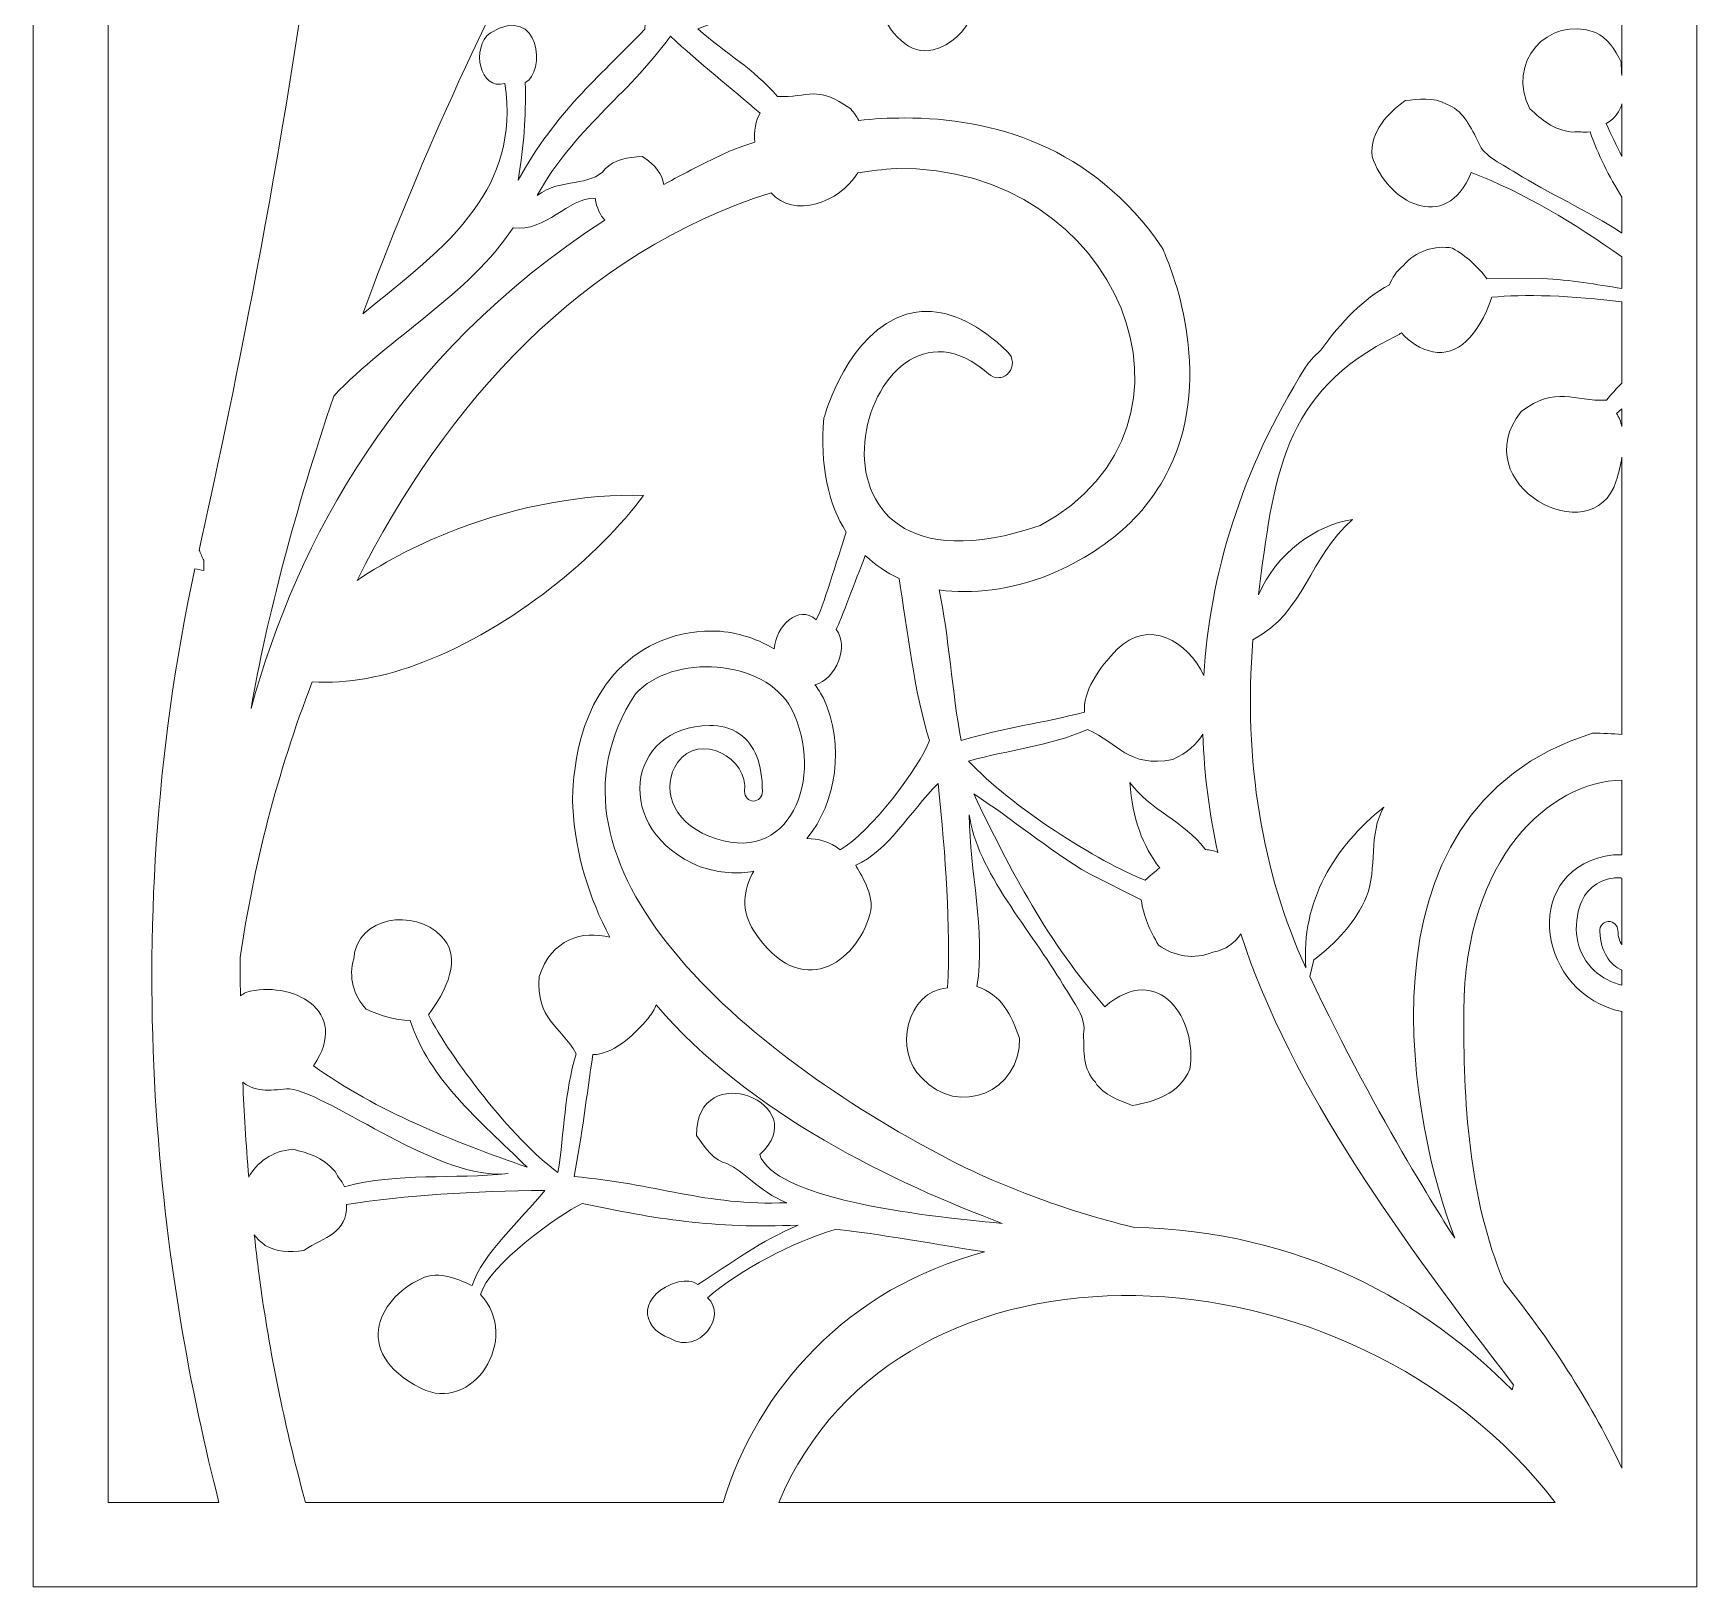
# Model space of a CAD drawing. Header units: centimetres. Extents: x -9.9 to 10.2, y -13.8 to 13.7.
# Drawn here: x 0.78 to 10.16, y -13.77 to -5.01 of the extents above; entities that cross this region are included whole.
import ezdxf

# ---------------------------------------------------------------- set-up
doc = ezdxf.new("R2010")
doc.units = ezdxf.units.CM
doc.header["$MEASUREMENT"] = 0
doc.layers.add('layer 1', color=7, linetype='Continuous')

msp = doc.modelspace()

# ---------------------------------------------------------------- linework, layer by layer
at = {"layer": 'layer 1', "color": 242, "lineweight": 9}
for points, knots in [([(0.7762, 13.6521), (0.7762, 13.6521), (10.16182, 13.6521), (10.16182, 13.6521), (10.16182, 13.6521), (10.16182, 13.6521), (10.16182, -13.77468), (10.16182, -13.77468), (10.16182, -13.77468), (10.16182, -13.77468), (0.7762, -13.77468), (0.7762, -13.77468), (0.7762, -13.77468), (0.7762, -13.77468), (0.7762, 13.6521), (0.7762, 13.6521)], [0, 0, 0, 0, 0.2, 0.2, 0.2, 0.2, 0.4, 0.4, 0.4, 0.4, 0.6, 0.6, 0.6, 0.6, 1, 1, 1, 1]), ([(1.19857, 0.51427), (1.19857, 0.51427), (1.19857, -0.26842), (1.19857, -0.26842), (1.19857, -0.26842), (1.24425, -0.3226), (1.28282, -0.38294), (1.31422, -0.44937), (1.31422, -0.44937), (1.52409, -0.88163), (1.34252, -1.4105), (1.33438, -1.42868), (1.33438, -1.42868), (1.29899, -1.55051), (1.25315, -1.65803), (1.19857, -1.7522), (1.19857, -1.7522), (1.19857, -1.7522), (1.19857, -13.29964), (1.19857, -13.29964), (1.19857, -13.29964), (1.19857, -13.29964), (1.82391, -13.29964), (1.82391, -13.29964), (1.82391, -13.29964), (1.50865, -12.07218), (1.22672, -10.1599), (1.68842, -8.0291), (1.68842, -8.0291), (1.70489, -8.03215), (1.72129, -8.03501), (1.73815, -8.03744), (1.73815, -8.03744), (1.73815, -8.03744), (1.73815, -7.98089), (1.73815, -7.98089), (1.73815, -7.98089), (1.72899, -7.96143), (1.72041, -7.94209), (1.71207, -7.92264), (1.71207, -7.92264), (1.87464, -7.18801), (2.19005, -5.72336), (2.39786, -4.07704), (2.39786, -4.07704), (2.26647, -4.00017), (2.14906, -3.88439), (2.04745, -3.74722), (2.04745, -3.74722), (1.78733, -3.39603), (1.6308, -2.90412), (1.60878, -2.56733), (1.60878, -2.56733), (1.83466, -2.7003), (2.06148, -2.90875), (2.2446, -3.15597), (2.2446, -3.15597), (2.32807, -3.26867), (2.40249, -3.38939), (2.46362, -3.51458), (2.46362, -3.51458), (2.51607, -3.02571), (2.55693, -2.52666), (2.57978, -2.03093), (2.57978, -2.03093), (2.63044, -0.93143), (1.9839, 0.01297), (1.19857, 0.51427)], [0, 0, 0, 0, 0.0555556, 0.0555556, 0.0555556, 0.0555556, 0.1111111, 0.1111111, 0.1111111, 0.1111111, 0.1666667, 0.1666667, 0.1666667, 0.1666667, 0.2222222, 0.2222222, 0.2222222, 0.2222222, 0.2777778, 0.2777778, 0.2777778, 0.2777778, 0.3333333, 0.3333333, 0.3333333, 0.3333333, 0.3888889, 0.3888889, 0.3888889, 0.3888889, 0.4444444, 0.4444444, 0.4444444, 0.4444444, 0.5, 0.5, 0.5, 0.5, 0.5555556, 0.5555556, 0.5555556, 0.5555556, 0.6111111, 0.6111111, 0.6111111, 0.6111111, 0.6666667, 0.6666667, 0.6666667, 0.6666667, 0.7222222, 0.7222222, 0.7222222, 0.7222222, 0.7777778, 0.7777778, 0.7777778, 0.7777778, 0.8333333, 0.8333333, 0.8333333, 0.8333333, 0.8888889, 0.8888889, 0.8888889, 0.8888889, 1, 1, 1, 1]), ([(3.76349, -4.10132), (3.31445, -4.92991), (2.9328, -5.78492), (2.63515, -6.59039), (2.63515, -6.59039), (2.86071, -6.40314), (3.10282, -6.22539), (3.26383, -6.00128), (3.26383, -6.00128), (3.40167, -5.80944), (3.48016, -5.59122), (3.43771, -5.28903), (3.43771, -5.28903), (3.29505, -5.33288), (3.24302, -5.08647), (3.35524, -5.00307), (3.35524, -5.00307), (3.64282, -4.83434), (3.66577, -5.23339), (3.55184, -5.28325), (3.55184, -5.28325), (3.55696, -5.49203), (3.54497, -5.62758), (3.51209, -5.83494), (3.51209, -5.83494), (3.73481, -5.43817), (3.94897, -5.27271), (4.22661, -4.98336), (4.22661, -4.98336), (4.24002, -4.83862), (4.2104, -4.37988), (4.09839, -4.25875), (4.09839, -4.25875), (3.95066, -4.28818), (3.82761, -4.20984), (3.76349, -4.10132)], [0, 0, 0, 0, 0.1, 0.1, 0.1, 0.1, 0.2, 0.2, 0.2, 0.2, 0.3, 0.3, 0.3, 0.3, 0.4, 0.4, 0.4, 0.4, 0.5, 0.5, 0.5, 0.5, 0.6, 0.6, 0.6, 0.6, 0.7, 0.7, 0.7, 0.7, 0.8, 0.8, 0.8, 0.8, 1, 1, 1, 1]), ([(7.38023, -8.63023), (7.41503, -8.07021), (7.58671, -7.47886), (7.9544, -6.89049), (7.9544, -6.89049), (7.96602, -6.87108), (8.00355, -6.82838), (8.04109, -6.79463), (8.04109, -6.79463), (8.15784, -6.63211), (8.28041, -6.50377), (8.42829, -6.42657), (8.42829, -6.42657), (8.44171, -6.38629), (8.46731, -6.34856), (8.5076, -6.31686), (8.5076, -6.31686), (8.57391, -6.2359), (8.68523, -6.20104), (8.78428, -6.21841), (8.78428, -6.21841), (8.86243, -6.26553), (8.92635, -6.32004), (8.97764, -6.39185), (8.97764, -6.39185), (8.97764, -6.39185), (9.28981, -6.38921), (9.28981, -6.38921), (9.28981, -6.38921), (9.45135, -6.39917), (9.59597, -6.42327), (9.73944, -6.44654), (9.73944, -6.44654), (9.73944, -6.44654), (9.73944, -6.26739), (9.73944, -6.26739), (9.73944, -6.26739), (9.47225, -6.07851), (9.19136, -5.90745), (8.88952, -5.79199), (8.88952, -5.79199), (8.74497, -6.14687), (8.41073, -5.95553), (8.33058, -5.70111), (8.33058, -5.70111), (8.31777, -5.55561), (8.4203, -5.45843), (8.51642, -5.38579), (8.51642, -5.38579), (8.58895, -5.37911), (8.67785, -5.36345), (8.75002, -5.40646), (8.75002, -5.40646), (8.83929, -5.43672), (8.88019, -5.52542), (8.92363, -5.60677), (8.92363, -5.60677), (8.95268, -5.69811), (9.03924, -5.72888), (9.14498, -5.79559), (9.14498, -5.79559), (9.31537, -5.90306), (9.54891, -6.00895), (9.73944, -6.1338), (9.73944, -6.1338), (9.73944, -6.1338), (9.73944, -5.93076), (9.73944, -5.93076), (9.73944, -5.93076), (9.66827, -5.81303), (9.60349, -5.69229), (9.5605, -5.56132), (9.5605, -5.56132), (9.51294, -5.5686), (9.50517, -5.55671), (9.45828, -5.56421), (9.45828, -5.56421), (9.34652, -5.54775), (9.28842, -5.49402), (9.22053, -5.43227), (9.22053, -5.43227), (9.08392, -5.17882), (9.3183, -4.9011), (9.59129, -5.00187), (9.59129, -5.00187), (9.65497, -5.03067), (9.70198, -5.0952), (9.73496, -5.16905), (9.73496, -5.16905), (9.7352, -5.19502), (9.73721, -5.22014), (9.73944, -5.24441), (9.73944, -5.24441), (9.73944, -5.24441), (9.73944, -4.73069), (9.73944, -4.73069), (9.73944, -4.73069), (8.95619, -4.73641), (8.14817, -4.78511), (7.34808, -4.57079), (7.34808, -4.57079), (7.20447, -4.85445), (6.43334, -4.65429), (6.20947, -4.52887), (6.20947, -4.52887), (6.36981, -4.52074), (6.51769, -4.40885), (6.68359, -4.39612), (6.68359, -4.39612), (6.75125, -4.39148), (6.81644, -4.39724), (6.88149, -4.40294), (6.88149, -4.40294), (6.68241, -4.3632), (6.41813, -4.22958), (6.15042, -4.03691), (6.15042, -4.03691), (6.15033, -4.03937), (6.15022, -4.04184), (6.15006, -4.04433), (6.15006, -4.04433), (6.08039, -4.28789), (5.71351, -4.54594), (5.56734, -4.21269), (5.56734, -4.21269), (5.17589, -4.37448), (4.94735, -4.54745), (4.61639, -4.81449), (4.61639, -4.81449), (4.85492, -4.78406), (4.99851, -4.74461), (5.25678, -4.72177), (5.25678, -4.72177), (5.25678, -4.72177), (5.5532, -4.71642), (5.5532, -4.71642), (5.5532, -4.71642), (5.60009, -4.64694), (5.65941, -4.59356), (5.73239, -4.54688), (5.73239, -4.54688), (5.82599, -4.52788), (5.93255, -4.55817), (5.99754, -4.63334), (5.99754, -4.63334), (6.18503, -4.77297), (6.05587, -5.05331), (5.85276, -5.09956), (5.85276, -5.09956), (5.723, -5.12895), (5.60975, -5.02603), (5.52835, -4.81606), (5.52835, -4.81606), (5.27611, -4.79553), (4.81345, -4.86483), (4.52503, -4.98085), (4.52503, -4.98085), (4.69059, -5.12524), (4.83466, -5.19985), (4.97527, -5.3632), (4.97527, -5.3632), (5.15234, -5.37054), (5.19701, -5.29355), (5.38854, -5.43286), (5.38854, -5.43286), (5.40673, -5.45443), (5.42153, -5.47605), (5.43349, -5.49763), (5.43349, -5.49763), (5.51641, -5.48902), (5.60348, -5.48387), (5.69323, -5.48387), (5.69323, -5.48387), (6.18248, -5.48387), (6.75013, -5.63681), (7.14564, -6.21611), (7.14564, -6.21611), (7.15766, -6.24047), (7.42628, -6.81378), (7.23041, -7.35696), (7.23041, -7.35696), (7.11734, -7.66801), (6.87898, -7.90426), (6.51158, -8.06173), (6.51158, -8.06173), (6.28939, -8.14697), (6.07503, -8.17493), (5.88736, -8.14783), (5.88736, -8.14783), (5.94139, -8.39856), (5.9609, -8.73259), (6.01163, -8.99842), (6.01163, -8.99842), (6.25078, -8.9247), (6.47021, -8.90107), (6.70796, -8.83742), (6.70796, -8.83742), (6.69456, -8.72883), (6.78692, -8.58839), (6.89186, -8.48302), (6.89186, -8.48302), (7.06804, -8.30626), (7.29131, -8.43724), (7.38023, -8.63023)], [0, 0, 0, 0, 0.0192308, 0.0192308, 0.0192308, 0.0192308, 0.0384615, 0.0384615, 0.0384615, 0.0384615, 0.0576923, 0.0576923, 0.0576923, 0.0576923, 0.0769231, 0.0769231, 0.0769231, 0.0769231, 0.0961538, 0.0961538, 0.0961538, 0.0961538, 0.1153846, 0.1153846, 0.1153846, 0.1153846, 0.1346154, 0.1346154, 0.1346154, 0.1346154, 0.1538462, 0.1538462, 0.1538462, 0.1538462, 0.1730769, 0.1730769, 0.1730769, 0.1730769, 0.1923077, 0.1923077, 0.1923077, 0.1923077, 0.2115385, 0.2115385, 0.2115385, 0.2115385, 0.2307692, 0.2307692, 0.2307692, 0.2307692, 0.25, 0.25, 0.25, 0.25, 0.2692308, 0.2692308, 0.2692308, 0.2692308, 0.2884615, 0.2884615, 0.2884615, 0.2884615, 0.3076923, 0.3076923, 0.3076923, 0.3076923, 0.3269231, 0.3269231, 0.3269231, 0.3269231, 0.3461538, 0.3461538, 0.3461538, 0.3461538, 0.3653846, 0.3653846, 0.3653846, 0.3653846, 0.3846154, 0.3846154, 0.3846154, 0.3846154, 0.4038462, 0.4038462, 0.4038462, 0.4038462, 0.4230769, 0.4230769, 0.4230769, 0.4230769, 0.4423077, 0.4423077, 0.4423077, 0.4423077, 0.4615385, 0.4615385, 0.4615385, 0.4615385, 0.4807692, 0.4807692, 0.4807692, 0.4807692, 0.5, 0.5, 0.5, 0.5, 0.5192308, 0.5192308, 0.5192308, 0.5192308, 0.5384615, 0.5384615, 0.5384615, 0.5384615, 0.5576923, 0.5576923, 0.5576923, 0.5576923, 0.5769231, 0.5769231, 0.5769231, 0.5769231, 0.5961538, 0.5961538, 0.5961538, 0.5961538, 0.6153846, 0.6153846, 0.6153846, 0.6153846, 0.6346154, 0.6346154, 0.6346154, 0.6346154, 0.6538462, 0.6538462, 0.6538462, 0.6538462, 0.6730769, 0.6730769, 0.6730769, 0.6730769, 0.6923077, 0.6923077, 0.6923077, 0.6923077, 0.7115385, 0.7115385, 0.7115385, 0.7115385, 0.7307692, 0.7307692, 0.7307692, 0.7307692, 0.75, 0.75, 0.75, 0.75, 0.7692308, 0.7692308, 0.7692308, 0.7692308, 0.7884615, 0.7884615, 0.7884615, 0.7884615, 0.8076923, 0.8076923, 0.8076923, 0.8076923, 0.8269231, 0.8269231, 0.8269231, 0.8269231, 0.8461538, 0.8461538, 0.8461538, 0.8461538, 0.8653846, 0.8653846, 0.8653846, 0.8653846, 0.8846154, 0.8846154, 0.8846154, 0.8846154, 0.9038462, 0.9038462, 0.9038462, 0.9038462, 0.9230769, 0.9230769, 0.9230769, 0.9230769, 0.9423077, 0.9423077, 0.9423077, 0.9423077, 0.9615385, 0.9615385, 0.9615385, 0.9615385, 1, 1, 1, 1]), ([(4.33312, -5.86038), (4.44882, -5.79618), (4.56979, -5.73429), (4.69637, -5.67497), (4.69637, -5.67497), (4.6993, -5.6739), (4.75404, -5.65092), (4.84664, -5.62127), (4.84664, -5.62127), (4.8426, -5.55713), (4.85082, -5.49844), (4.87758, -5.45667), (4.87758, -5.45667), (4.70848, -5.31174), (4.5382, -5.17666), (4.37188, -5.02298), (4.37188, -5.02298), (4.11367, -5.37307), (3.83508, -5.53742), (3.61903, -5.92122), (3.61903, -5.92122), (3.75592, -5.82014), (3.91942, -5.87525), (4.00389, -5.77189), (4.00389, -5.77189), (4.05093, -5.72144), (4.1317, -5.70417), (4.21144, -5.70076), (4.21144, -5.70076), (4.28984, -5.74871), (4.32571, -5.80515), (4.33312, -5.86038)], [0, 0, 0, 0, 0.1111111, 0.1111111, 0.1111111, 0.1111111, 0.2222222, 0.2222222, 0.2222222, 0.2222222, 0.3333333, 0.3333333, 0.3333333, 0.3333333, 0.4444444, 0.4444444, 0.4444444, 0.4444444, 0.5555556, 0.5555556, 0.5555556, 0.5555556, 0.6666667, 0.6666667, 0.6666667, 0.6666667, 0.7777778, 0.7777778, 0.7777778, 0.7777778, 1, 1, 1, 1]), ([(9.73944, -5.70103), (9.73944, -5.70103), (9.73944, -5.40368), (9.73944, -5.40368), (9.73944, -5.40368), (9.72886, -5.44529), (9.70393, -5.48281), (9.65113, -5.5159), (9.65113, -5.5159), (9.67854, -5.57669), (9.70805, -5.63844), (9.73944, -5.70103)], [0, 0, 0, 0, 0.25, 0.25, 0.25, 0.25, 0.5, 0.5, 0.5, 0.5, 1, 1, 1, 1]), ([(4.02993, -10.10823), (3.91156, -9.88657), (3.83577, -9.64214), (3.82042, -9.37333), (3.82042, -9.37333), (3.8179, -9.35521), (3.80228, -8.90567), (4.05228, -8.6259), (4.05228, -8.6259), (4.18073, -8.48146), (4.36722, -8.37998), (4.60803, -8.37998), (4.60803, -8.37998), (4.72519, -8.37998), (4.84825, -8.41717), (4.95716, -8.48033), (4.95716, -8.48033), (4.96326, -8.3552), (5.09413, -8.22549), (5.1929, -8.31663), (5.1929, -8.31663), (5.2273, -8.26486), (5.31397, -7.96567), (5.36326, -7.82237), (5.36326, -7.82237), (5.26208, -7.66254), (5.21319, -7.44675), (5.23751, -7.17723), (5.23751, -7.17723), (5.24152, -7.15714), (5.37691, -6.68672), (5.70398, -6.59183), (5.70398, -6.59183), (5.74099, -6.58135), (5.77845, -6.57607), (5.81681, -6.57607), (5.81681, -6.57607), (5.96186, -6.57607), (6.115, -6.65186), (6.27342, -6.80374), (6.27342, -6.80374), (6.30757, -6.83611), (6.30954, -6.88851), (6.27933, -6.92291), (6.27933, -6.92291), (6.2633, -6.94111), (6.24144, -6.95026), (6.21974, -6.95026), (6.21974, -6.95026), (6.20067, -6.95026), (6.18139, -6.94308), (6.16626, -6.92901), (6.16626, -6.92901), (5.45799, -6.29261), (4.91451, -8.30618), (6.45702, -7.78458), (6.45702, -7.78458), (7.49974, -7.21952), (6.90308, -5.7499), (5.64439, -5.76828), (5.64439, -5.76828), (5.57103, -5.77456), (5.49889, -5.78322), (5.42782, -5.79396), (5.42782, -5.79396), (5.32424, -5.96404), (5.06692, -6.05165), (4.93939, -5.9065), (4.93939, -5.9065), (3.87434, -6.2409), (3.10428, -7.094), (2.60278, -8.09458), (2.60278, -8.09458), (2.77515, -7.97866), (2.96554, -7.88228), (3.162, -7.80702), (3.162, -7.80702), (3.51819, -7.67057), (3.89425, -7.60375), (4.21902, -7.61523), (4.21902, -7.61523), (3.97158, -7.9527), (3.48013, -8.36272), (2.97415, -8.55656), (2.97415, -8.55656), (2.76341, -8.63731), (2.5501, -8.68064), (2.35065, -8.66583), (2.35065, -8.66583), (2.152, -9.18041), (2.01747, -9.7141), (1.94413, -10.22227), (1.94413, -10.22227), (1.94379, -10.27918), (1.94384, -10.35271), (1.94485, -10.43968), (1.94485, -10.43968), (1.95461, -10.43254), (1.9651, -10.42589), (1.97643, -10.41978), (1.97643, -10.41978), (2.23134, -10.34724), (2.57275, -10.52), (2.35729, -10.83388), (2.35729, -10.83388), (2.71717, -11.09243), (3.14314, -11.25999), (3.56313, -11.40669), (3.56313, -11.40669), (3.28477, -11.13565), (3.01072, -10.9105), (2.90317, -10.57917), (2.90317, -10.57917), (2.81555, -10.57586), (2.73538, -10.55261), (2.65359, -10.51353), (2.65359, -10.51353), (2.58505, -10.44083), (2.55313, -10.32941), (2.58408, -10.23016), (2.58408, -10.23016), (2.60466, -9.98648), (2.92507, -9.94651), (3.07831, -10.10148), (3.07831, -10.10148), (3.17606, -10.20055), (3.14712, -10.358), (3.00545, -10.54626), (3.00545, -10.54626), (3.12645, -10.78175), (3.47408, -11.24441), (3.73639, -11.43666), (3.73639, -11.43666), (3.77333, -11.20983), (3.7724, -10.98088), (3.83994, -10.76574), (3.83994, -10.76574), (3.74872, -10.60435), (3.61269, -10.57714), (3.63076, -10.33002), (3.63076, -10.33002), (3.69973, -10.11802), (3.8749, -10.06864), (4.02993, -10.10823)], [0, 0, 0, 0, 0.027027, 0.027027, 0.027027, 0.027027, 0.0540541, 0.0540541, 0.0540541, 0.0540541, 0.0810811, 0.0810811, 0.0810811, 0.0810811, 0.1081081, 0.1081081, 0.1081081, 0.1081081, 0.1351351, 0.1351351, 0.1351351, 0.1351351, 0.1621622, 0.1621622, 0.1621622, 0.1621622, 0.1891892, 0.1891892, 0.1891892, 0.1891892, 0.2162162, 0.2162162, 0.2162162, 0.2162162, 0.2432432, 0.2432432, 0.2432432, 0.2432432, 0.2702703, 0.2702703, 0.2702703, 0.2702703, 0.2972973, 0.2972973, 0.2972973, 0.2972973, 0.3243243, 0.3243243, 0.3243243, 0.3243243, 0.3513514, 0.3513514, 0.3513514, 0.3513514, 0.3783784, 0.3783784, 0.3783784, 0.3783784, 0.4054054, 0.4054054, 0.4054054, 0.4054054, 0.4324324, 0.4324324, 0.4324324, 0.4324324, 0.4594595, 0.4594595, 0.4594595, 0.4594595, 0.4864865, 0.4864865, 0.4864865, 0.4864865, 0.5135135, 0.5135135, 0.5135135, 0.5135135, 0.5405405, 0.5405405, 0.5405405, 0.5405405, 0.5675676, 0.5675676, 0.5675676, 0.5675676, 0.5945946, 0.5945946, 0.5945946, 0.5945946, 0.6216216, 0.6216216, 0.6216216, 0.6216216, 0.6486486, 0.6486486, 0.6486486, 0.6486486, 0.6756757, 0.6756757, 0.6756757, 0.6756757, 0.7027027, 0.7027027, 0.7027027, 0.7027027, 0.7297297, 0.7297297, 0.7297297, 0.7297297, 0.7567568, 0.7567568, 0.7567568, 0.7567568, 0.7837838, 0.7837838, 0.7837838, 0.7837838, 0.8108108, 0.8108108, 0.8108108, 0.8108108, 0.8378378, 0.8378378, 0.8378378, 0.8378378, 0.8648649, 0.8648649, 0.8648649, 0.8648649, 0.8918919, 0.8918919, 0.8918919, 0.8918919, 0.9189189, 0.9189189, 0.9189189, 0.9189189, 0.9459459, 0.9459459, 0.9459459, 0.9459459, 1, 1, 1, 1]), ([(2.4714, -7.05357), (2.25347, -7.69929), (2.09475, -8.30137), (2.00481, -8.81699), (2.00481, -8.81699), (2.26867, -7.86393), (2.81652, -6.83101), (4.00092, -6.06013), (4.00092, -6.06013), (3.97535, -6.03322), (3.95559, -5.99297), (3.94573, -5.93648), (3.94573, -5.93648), (3.79074, -5.9353), (3.67139, -6.12932), (3.48296, -6.10338), (3.48296, -6.10338), (3.23913, -6.47932), (2.78272, -6.7238), (2.4714, -7.05357)], [0, 0, 0, 0, 0.1666667, 0.1666667, 0.1666667, 0.1666667, 0.3333333, 0.3333333, 0.3333333, 0.3333333, 0.5, 0.5, 0.5, 0.5, 0.6666667, 0.6666667, 0.6666667, 0.6666667, 1, 1, 1, 1]), ([(8.49591, -6.69708), (8.48692, -6.7027), (8.47775, -6.70806), (8.46839, -6.71306), (8.46839, -6.71306), (7.81648, -7.03207), (7.77643, -7.51302), (7.68845, -8.17574), (7.68845, -8.17574), (7.79202, -7.9401), (8.01146, -7.78081), (8.21986, -7.75099), (8.21986, -7.75099), (7.97003, -7.96726), (7.95782, -8.2678), (7.65737, -8.42969), (7.65737, -8.42969), (7.60311, -9.11411), (7.71019, -9.74235), (7.95652, -10.2818), (7.95652, -10.2818), (7.92813, -9.90617), (8.11841, -9.59534), (8.39693, -9.37385), (8.39693, -9.37385), (8.30629, -9.5241), (8.36193, -9.71972), (8.29841, -9.87766), (8.29841, -9.87766), (8.24025, -10.02536), (8.1236, -10.14186), (8.00065, -10.23645), (8.00065, -10.23645), (8.00065, -10.23645), (7.97858, -10.32973), (7.97858, -10.32973), (7.97858, -10.32973), (8.36193, -11.14296), (8.787, -11.79359), (8.7974, -11.80668), (8.7974, -11.80668), (8.57098, -11.24437), (8.16586, -9.39491), (9.57465, -8.95727), (9.57465, -8.95727), (9.63231, -8.95627), (9.68722, -8.95885), (9.73944, -8.96469), (9.73944, -8.96469), (9.73944, -8.96469), (9.73944, -7.39889), (9.73944, -7.39889), (9.73944, -7.39889), (9.73256, -7.44381), (9.72142, -7.48946), (9.70761, -7.5326), (9.70761, -7.5326), (9.57347, -7.95107), (8.84613, -7.54828), (9.17104, -7.14141), (9.17104, -7.14141), (9.36875, -6.98941), (9.46694, -7.08868), (9.65311, -7.07601), (9.65311, -7.07601), (9.68027, -7.04271), (9.70922, -7.01117), (9.73944, -6.9809), (9.73944, -6.9809), (9.73944, -6.9809), (9.73944, -6.52269), (9.73944, -6.52269), (9.73944, -6.52269), (9.46825, -6.48569), (9.17415, -6.47792), (9.00661, -6.49605), (9.00661, -6.49605), (8.92679, -6.71937), (8.81045, -6.83087), (8.67306, -6.80355), (8.67306, -6.80355), (8.60356, -6.78966), (8.54155, -6.74977), (8.49591, -6.69708)], [0, 0, 0, 0, 0.0454545, 0.0454545, 0.0454545, 0.0454545, 0.0909091, 0.0909091, 0.0909091, 0.0909091, 0.1363636, 0.1363636, 0.1363636, 0.1363636, 0.1818182, 0.1818182, 0.1818182, 0.1818182, 0.2272727, 0.2272727, 0.2272727, 0.2272727, 0.2727273, 0.2727273, 0.2727273, 0.2727273, 0.3181818, 0.3181818, 0.3181818, 0.3181818, 0.3636364, 0.3636364, 0.3636364, 0.3636364, 0.4090909, 0.4090909, 0.4090909, 0.4090909, 0.4545455, 0.4545455, 0.4545455, 0.4545455, 0.5, 0.5, 0.5, 0.5, 0.5454545, 0.5454545, 0.5454545, 0.5454545, 0.5909091, 0.5909091, 0.5909091, 0.5909091, 0.6363636, 0.6363636, 0.6363636, 0.6363636, 0.6818182, 0.6818182, 0.6818182, 0.6818182, 0.7272727, 0.7272727, 0.7272727, 0.7272727, 0.7727273, 0.7727273, 0.7727273, 0.7727273, 0.8181818, 0.8181818, 0.8181818, 0.8181818, 0.8636364, 0.8636364, 0.8636364, 0.8636364, 0.9090909, 0.9090909, 0.9090909, 0.9090909, 1, 1, 1, 1]), ([(9.73944, -7.22633), (9.73944, -7.22633), (9.73944, -7.12524), (9.73944, -7.12524), (9.73944, -7.12524), (9.73944, -7.12524), (9.70954, -7.15219), (9.70954, -7.15219), (9.70954, -7.15219), (9.72372, -7.17307), (9.73345, -7.19825), (9.73944, -7.22633)], [0, 0, 0, 0, 0.25, 0.25, 0.25, 0.25, 0.5, 0.5, 0.5, 0.5, 1, 1, 1, 1]), ([(5.18627, -8.68289), (5.20418, -8.70733), (5.22022, -8.7328), (5.23404, -8.75913), (5.23404, -8.75913), (5.35722, -9.02357), (5.30863, -9.34867), (5.14126, -9.55155), (5.14126, -9.55155), (5.20418, -9.55037), (5.26899, -9.56918), (5.32954, -9.6146), (5.32954, -9.6146), (5.49903, -9.51776), (5.77733, -9.14877), (5.83308, -8.99815), (5.83308, -8.99815), (5.75174, -8.75078), (5.70537, -8.36284), (5.66191, -8.08265), (5.66191, -8.08265), (5.59077, -8.05005), (5.52637, -8.00694), (5.47034, -7.95349), (5.47034, -7.95349), (5.41485, -8.09562), (5.33515, -8.31499), (5.30643, -8.37134), (5.30643, -8.37134), (5.38157, -8.4636), (5.30673, -8.65272), (5.18627, -8.68289)], [0, 0, 0, 0, 0.1111111, 0.1111111, 0.1111111, 0.1111111, 0.2222222, 0.2222222, 0.2222222, 0.2222222, 0.3333333, 0.3333333, 0.3333333, 0.3333333, 0.4444444, 0.4444444, 0.4444444, 0.4444444, 0.5555556, 0.5555556, 0.5555556, 0.5555556, 0.6666667, 0.6666667, 0.6666667, 0.6666667, 0.7777778, 0.7777778, 0.7777778, 0.7777778, 1, 1, 1, 1]), ([(4.84198, -9.73575), (4.75133, -9.75377), (4.64962, -9.74779), (4.53894, -9.7103), (4.53894, -9.7103), (4.0358, -9.50716), (4.12097, -8.91314), (4.59372, -8.91314), (4.59372, -8.91314), (4.64924, -8.91314), (4.70937, -8.92493), (4.76193, -8.96131), (4.76193, -8.96131), (4.84734, -9.02091), (4.89022, -9.12965), (4.89022, -9.28637), (4.89022, -9.28637), (4.89022, -9.31614), (4.86815, -9.33947), (4.83964, -9.33947), (4.83964, -9.33947), (4.81109, -9.33947), (4.78919, -9.31614), (4.78919, -9.28637), (4.78919, -9.28637), (4.81452, -9.09877), (4.53519, -8.94561), (4.41172, -9.12197), (4.41172, -9.12197), (4.31672, -9.2577), (4.37483, -9.45393), (4.5887, -9.5373), (4.5887, -9.5373), (5.04572, -9.72641), (5.24865, -9.2023), (5.05351, -8.81884), (5.05351, -8.81884), (4.90526, -8.53481), (4.38027, -8.5052), (4.17477, -8.73399), (4.17477, -8.73399), (3.53571, -9.70523), (4.8039, -10.76602), (5.92277, -11.35201), (5.92277, -11.35201), (6.32746, -11.5639), (6.74763, -11.68861), (6.98222, -11.74546), (6.98222, -11.74546), (7.93279, -11.76761), (8.63236, -12.17074), (9.11957, -12.66337), (9.11957, -12.66337), (9.11957, -12.66337), (9.12748, -12.63443), (9.12748, -12.63443), (9.12748, -12.63443), (8.5076, -11.82654), (7.87413, -10.96928), (7.58925, -10.08967), (7.58925, -10.08967), (7.55591, -10.14039), (7.5036, -10.17872), (7.4308, -10.19296), (7.4308, -10.19296), (7.33014, -10.23685), (7.20945, -10.21612), (7.12526, -10.15248), (7.12526, -10.15248), (7.07481, -10.07108), (7.04121, -9.98956), (7.02765, -9.89792), (7.02765, -9.89792), (7.02765, -9.89792), (6.73481, -9.75097), (6.73481, -9.75097), (6.73481, -9.75097), (6.48834, -9.60483), (6.30607, -9.44411), (6.0829, -9.29983), (6.0829, -9.29983), (6.28515, -9.72406), (6.51001, -10.15216), (6.82285, -10.5004), (6.82285, -10.5004), (7.12772, -10.23812), (7.34835, -10.57683), (7.30143, -10.85283), (7.30143, -10.85283), (7.24374, -10.99486), (7.10146, -11.03655), (6.97691, -11.0584), (6.97691, -11.0584), (6.90596, -11.02992), (6.81542, -11.002), (6.76861, -10.92729), (6.76861, -10.92729), (6.69972, -10.85628), (6.70397, -10.75385), (6.70232, -10.65709), (6.70232, -10.65709), (6.71891, -10.55787), (6.6528, -10.48767), (6.58595, -10.37476), (6.58595, -10.37476), (6.41495, -10.08591), (6.09338, -9.72459), (6.05732, -9.41738), (6.05732, -9.41738), (6.05829, -9.74267), (6.15156, -10.06353), (6.10053, -10.38729), (6.10053, -10.38729), (6.24189, -10.43441), (6.2908, -10.54298), (6.34148, -10.67796), (6.34148, -10.67796), (6.34777, -10.98007), (5.9959, -11.1273), (5.78916, -10.9025), (5.78916, -10.9025), (5.63053, -10.75607), (5.70089, -10.41073), (5.93488, -10.39374), (5.93488, -10.39374), (5.95265, -10.03894), (5.92442, -9.66483), (5.88229, -9.23978), (5.88229, -9.23978), (5.7184, -9.40432), (5.60035, -9.62156), (5.41698, -9.7021), (5.41698, -9.7021), (5.43599, -9.74334), (5.5289, -9.8653), (5.49697, -9.97955), (5.49697, -9.97955), (5.42134, -10.24991), (5.10741, -10.47844), (4.84189, -10.07237), (4.84189, -10.07237), (4.76836, -9.96236), (4.78151, -9.8363), (4.84198, -9.73575)], [0, 0, 0, 0, 0.027027, 0.027027, 0.027027, 0.027027, 0.0540541, 0.0540541, 0.0540541, 0.0540541, 0.0810811, 0.0810811, 0.0810811, 0.0810811, 0.1081081, 0.1081081, 0.1081081, 0.1081081, 0.1351351, 0.1351351, 0.1351351, 0.1351351, 0.1621622, 0.1621622, 0.1621622, 0.1621622, 0.1891892, 0.1891892, 0.1891892, 0.1891892, 0.2162162, 0.2162162, 0.2162162, 0.2162162, 0.2432432, 0.2432432, 0.2432432, 0.2432432, 0.2702703, 0.2702703, 0.2702703, 0.2702703, 0.2972973, 0.2972973, 0.2972973, 0.2972973, 0.3243243, 0.3243243, 0.3243243, 0.3243243, 0.3513514, 0.3513514, 0.3513514, 0.3513514, 0.3783784, 0.3783784, 0.3783784, 0.3783784, 0.4054054, 0.4054054, 0.4054054, 0.4054054, 0.4324324, 0.4324324, 0.4324324, 0.4324324, 0.4594595, 0.4594595, 0.4594595, 0.4594595, 0.4864865, 0.4864865, 0.4864865, 0.4864865, 0.5135135, 0.5135135, 0.5135135, 0.5135135, 0.5405405, 0.5405405, 0.5405405, 0.5405405, 0.5675676, 0.5675676, 0.5675676, 0.5675676, 0.5945946, 0.5945946, 0.5945946, 0.5945946, 0.6216216, 0.6216216, 0.6216216, 0.6216216, 0.6486486, 0.6486486, 0.6486486, 0.6486486, 0.6756757, 0.6756757, 0.6756757, 0.6756757, 0.7027027, 0.7027027, 0.7027027, 0.7027027, 0.7297297, 0.7297297, 0.7297297, 0.7297297, 0.7567568, 0.7567568, 0.7567568, 0.7567568, 0.7837838, 0.7837838, 0.7837838, 0.7837838, 0.8108108, 0.8108108, 0.8108108, 0.8108108, 0.8378378, 0.8378378, 0.8378378, 0.8378378, 0.8648649, 0.8648649, 0.8648649, 0.8648649, 0.8918919, 0.8918919, 0.8918919, 0.8918919, 0.9189189, 0.9189189, 0.9189189, 0.9189189, 0.9459459, 0.9459459, 0.9459459, 0.9459459, 1, 1, 1, 1]), ([(7.13207, -9.71735), (7.03615, -9.59296), (6.97683, -9.43862), (6.9639, -9.2359), (6.9639, -9.2359), (7.07138, -9.38487), (7.2708, -9.45739), (7.38615, -9.60885), (7.38615, -9.60885), (7.38615, -9.60885), (7.39004, -9.61406), (7.39004, -9.61406), (7.39004, -9.61406), (7.4145, -9.61523), (7.43782, -9.62042), (7.45985, -9.62971), (7.45985, -9.62971), (7.41246, -9.41594), (7.3828, -9.19285), (7.37535, -8.96298), (7.37535, -8.96298), (7.34148, -9.01911), (7.28667, -9.0688), (7.2058, -9.10523), (7.2058, -9.10523), (6.94838, -9.15257), (6.90417, -9.01286), (6.72422, -8.93558), (6.72422, -8.93558), (6.50605, -9.0312), (6.28772, -9.04909), (6.05376, -9.11392), (6.05376, -9.11392), (6.28575, -9.36732), (6.78931, -9.68669), (7.05049, -9.78674), (7.05049, -9.78674), (7.07816, -9.76075), (7.1054, -9.7376), (7.13207, -9.71735)], [0, 0, 0, 0, 0.0909091, 0.0909091, 0.0909091, 0.0909091, 0.1818182, 0.1818182, 0.1818182, 0.1818182, 0.2727273, 0.2727273, 0.2727273, 0.2727273, 0.3636364, 0.3636364, 0.3636364, 0.3636364, 0.4545455, 0.4545455, 0.4545455, 0.4545455, 0.5454545, 0.5454545, 0.5454545, 0.5454545, 0.6363636, 0.6363636, 0.6363636, 0.6363636, 0.7272727, 0.7272727, 0.7272727, 0.7272727, 0.8181818, 0.8181818, 0.8181818, 0.8181818, 1, 1, 1, 1]), ([(9.73944, -13.10481), (9.73944, -13.10481), (9.73944, -10.52847), (9.73944, -10.52847), (9.73944, -10.52847), (9.27214, -10.43062), (9.15943, -9.75768), (9.64493, -9.65066), (9.64493, -9.65066), (9.67576, -9.64386), (9.70758, -9.64193), (9.73944, -9.64422), (9.73944, -9.64422), (9.73944, -9.64422), (9.73944, -9.22156), (9.73944, -9.22156), (9.73944, -9.22156), (9.33131, -9.23039), (8.85429, -9.65808), (8.84725, -10.52307), (8.84725, -10.52307), (8.84471, -11.02687), (8.87445, -11.57868), (9.07359, -12.05413), (9.07359, -12.05413), (9.36187, -12.41351), (9.57868, -12.76523), (9.73944, -13.10481)], [0, 0, 0, 0, 0.125, 0.125, 0.125, 0.125, 0.25, 0.25, 0.25, 0.25, 0.375, 0.375, 0.375, 0.375, 0.5, 0.5, 0.5, 0.5, 0.625, 0.625, 0.625, 0.625, 0.75, 0.75, 0.75, 0.75, 1, 1, 1, 1]), ([(9.73944, -10.37898), (9.73944, -10.37898), (9.73944, -10.29504), (9.73944, -10.29504), (9.73944, -10.29504), (9.67239, -10.26422), (9.62078, -10.19368), (9.61466, -10.07512), (9.61466, -10.07512), (9.61328, -10.04535), (9.63534, -10.02075), (9.66247, -10.01948), (9.66247, -10.01948), (9.66329, -10.01937), (9.66415, -10.01937), (9.66485, -10.01937), (9.66485, -10.01937), (9.69352, -10.01937), (9.7157, -10.04224), (9.71697, -10.06994), (9.71697, -10.06994), (9.71792, -10.10429), (9.72624, -10.13136), (9.73944, -10.15138), (9.73944, -10.15138), (9.73944, -10.15138), (9.73944, -9.77425), (9.73944, -9.77425), (9.73944, -9.77425), (9.73173, -9.7735), (9.72414, -9.77315), (9.71672, -9.77315), (9.71672, -9.77315), (9.70799, -9.77315), (9.69927, -9.77368), (9.691, -9.7747), (9.691, -9.7747), (9.59909, -9.78494), (9.52783, -9.84592), (9.50058, -9.93782), (9.50058, -9.93782), (9.45927, -10.07638), (9.48903, -10.20454), (9.58224, -10.29661), (9.58224, -10.29661), (9.62815, -10.33755), (9.68205, -10.36451), (9.73944, -10.37898)], [0, 0, 0, 0, 0.0769231, 0.0769231, 0.0769231, 0.0769231, 0.1538462, 0.1538462, 0.1538462, 0.1538462, 0.2307692, 0.2307692, 0.2307692, 0.2307692, 0.3076923, 0.3076923, 0.3076923, 0.3076923, 0.3846154, 0.3846154, 0.3846154, 0.3846154, 0.4615385, 0.4615385, 0.4615385, 0.4615385, 0.5384615, 0.5384615, 0.5384615, 0.5384615, 0.6153846, 0.6153846, 0.6153846, 0.6153846, 0.6923077, 0.6923077, 0.6923077, 0.6923077, 0.7692308, 0.7692308, 0.7692308, 0.7692308, 0.8461538, 0.8461538, 0.8461538, 0.8461538, 1, 1, 1, 1]), ([(6.24346, -11.7235), (5.64931, -11.5014), (4.81086, -11.10597), (4.2914, -10.49045), (4.2914, -10.49045), (4.28155, -10.51411), (4.26754, -10.53789), (4.24857, -10.56144), (4.24857, -10.56144), (4.1602, -10.67103), (4.03754, -10.77238), (3.93397, -10.77092), (3.93397, -10.77092), (3.89854, -11.00123), (3.8725, -11.22711), (3.82775, -11.45974), (3.82775, -11.45974), (4.28139, -11.49597), (4.56824, -11.62681), (5.02857, -11.60693), (5.02857, -11.60693), (4.8632, -11.54109), (4.78292, -11.4237), (4.68991, -11.38628), (4.68991, -11.38628), (4.6191, -11.37234), (4.56569, -11.29717), (4.51862, -11.2282), (4.51862, -11.2282), (4.51552, -10.77809), (5.19132, -11.05164), (4.87478, -11.33419), (4.87478, -11.33419), (4.95171, -11.5784), (5.74725, -11.67912), (6.24346, -11.7235)], [0, 0, 0, 0, 0.1, 0.1, 0.1, 0.1, 0.2, 0.2, 0.2, 0.2, 0.3, 0.3, 0.3, 0.3, 0.4, 0.4, 0.4, 0.4, 0.5, 0.5, 0.5, 0.5, 0.6, 0.6, 0.6, 0.6, 0.7, 0.7, 0.7, 0.7, 0.8, 0.8, 0.8, 0.8, 1, 1, 1, 1]), ([(1.95843, -10.92743), (1.96569, -11.09275), (1.97641, -11.27412), (1.99201, -11.4636), (1.99201, -11.4636), (2.03696, -11.3796), (2.123, -11.31541), (2.23973, -11.30511), (2.23973, -11.30511), (2.32806, -11.32769), (2.40438, -11.34652), (2.47912, -11.43027), (2.47912, -11.43027), (2.49851, -11.47326), (2.51263, -11.47322), (2.53259, -11.51665), (2.53259, -11.51665), (2.83199, -11.43533), (3.14896, -11.47537), (3.45514, -11.44285), (3.45514, -11.44285), (3.07605, -11.48956), (2.46535, -11.00077), (2.22225, -10.9634), (2.22225, -10.9634), (2.13103, -10.97181), (2.03507, -10.98634), (1.96119, -10.92882), (1.96119, -10.92882), (1.96119, -10.92882), (1.95843, -10.92743), (1.95843, -10.92743)], [0, 0, 0, 0, 0.1111111, 0.1111111, 0.1111111, 0.1111111, 0.2222222, 0.2222222, 0.2222222, 0.2222222, 0.3333333, 0.3333333, 0.3333333, 0.3333333, 0.4444444, 0.4444444, 0.4444444, 0.4444444, 0.5555556, 0.5555556, 0.5555556, 0.5555556, 0.6666667, 0.6666667, 0.6666667, 0.6666667, 0.7777778, 0.7777778, 0.7777778, 0.7777778, 1, 1, 1, 1]), ([(2.31245, -13.29964), (2.31245, -13.29964), (4.66877, -13.29964), (4.66877, -13.29964), (4.66877, -13.29964), (4.86164, -12.66285), (5.37005, -12.08647), (6.14331, -11.88497), (6.14331, -11.88497), (5.81445, -11.83224), (5.45301, -11.76883), (5.30067, -11.75734), (5.30067, -11.75734), (5.04462, -11.83849), (4.78209, -11.97434), (4.57987, -12.14306), (4.57987, -12.14306), (4.69757, -12.24561), (4.53325, -12.46683), (4.37127, -12.3742), (4.37127, -12.3742), (4.1906, -12.30856), (4.19371, -12.11743), (4.41699, -12.05396), (4.41699, -12.05396), (4.46461, -12.04708), (4.48975, -12.04357), (4.52672, -12.06898), (4.52672, -12.06898), (4.70944, -11.94919), (4.88948, -11.8186), (5.09189, -11.73335), (5.09189, -11.73335), (4.61636, -11.75445), (4.28313, -11.69772), (3.87273, -11.61073), (3.87273, -11.61073), (3.73671, -11.6787), (3.34537, -11.95827), (3.29956, -12.12467), (3.29956, -12.12467), (3.53394, -12.37501), (3.25064, -12.80338), (2.96381, -12.65392), (2.96381, -12.65392), (2.55439, -12.44584), (2.73715, -12.12692), (2.98378, -12.02795), (2.98378, -12.02795), (3.088, -11.98615), (3.21233, -12.06104), (3.2531, -12.07471), (3.2531, -12.07471), (3.31002, -11.89386), (3.52484, -11.70861), (3.66282, -11.53747), (3.66282, -11.53747), (3.25853, -11.54152), (2.87647, -11.56346), (2.54442, -11.61667), (2.54442, -11.61667), (2.54813, -11.77937), (2.42131, -11.7991), (2.30246, -11.87577), (2.30246, -11.87577), (2.22317, -11.88877), (2.14392, -11.88503), (2.08523, -11.84792), (2.08523, -11.84792), (2.06093, -11.83003), (2.04035, -11.8102), (2.02319, -11.78906), (2.02319, -11.78906), (2.03515, -11.89786), (2.04885, -12.00777), (2.06459, -12.11742), (2.06459, -12.11742), (2.12413, -12.53214), (2.21239, -12.937), (2.31245, -13.29964)], [0, 0, 0, 0, 0.047619, 0.047619, 0.047619, 0.047619, 0.0952381, 0.0952381, 0.0952381, 0.0952381, 0.1428571, 0.1428571, 0.1428571, 0.1428571, 0.1904762, 0.1904762, 0.1904762, 0.1904762, 0.2380952, 0.2380952, 0.2380952, 0.2380952, 0.2857143, 0.2857143, 0.2857143, 0.2857143, 0.3333333, 0.3333333, 0.3333333, 0.3333333, 0.3809524, 0.3809524, 0.3809524, 0.3809524, 0.4285714, 0.4285714, 0.4285714, 0.4285714, 0.4761905, 0.4761905, 0.4761905, 0.4761905, 0.5238095, 0.5238095, 0.5238095, 0.5238095, 0.5714286, 0.5714286, 0.5714286, 0.5714286, 0.6190476, 0.6190476, 0.6190476, 0.6190476, 0.6666667, 0.6666667, 0.6666667, 0.6666667, 0.7142857, 0.7142857, 0.7142857, 0.7142857, 0.7619048, 0.7619048, 0.7619048, 0.7619048, 0.8095238, 0.8095238, 0.8095238, 0.8095238, 0.8571429, 0.8571429, 0.8571429, 0.8571429, 0.9047619, 0.9047619, 0.9047619, 0.9047619, 1, 1, 1, 1]), ([(4.98267, -13.29964), (4.98267, -13.29964), (9.36378, -13.29964), (9.36378, -13.29964), (9.36378, -13.29964), (8.21961, -11.80203), (5.65782, -11.68252), (4.98267, -13.29964)], [0, 0, 0, 0, 0.3333333, 0.3333333, 0.3333333, 0.3333333, 1, 1, 1, 1])]:
    msp.add_open_spline(points, degree=3, knots=knots, dxfattribs=at)

doc.saveas('drawing.dxf')
